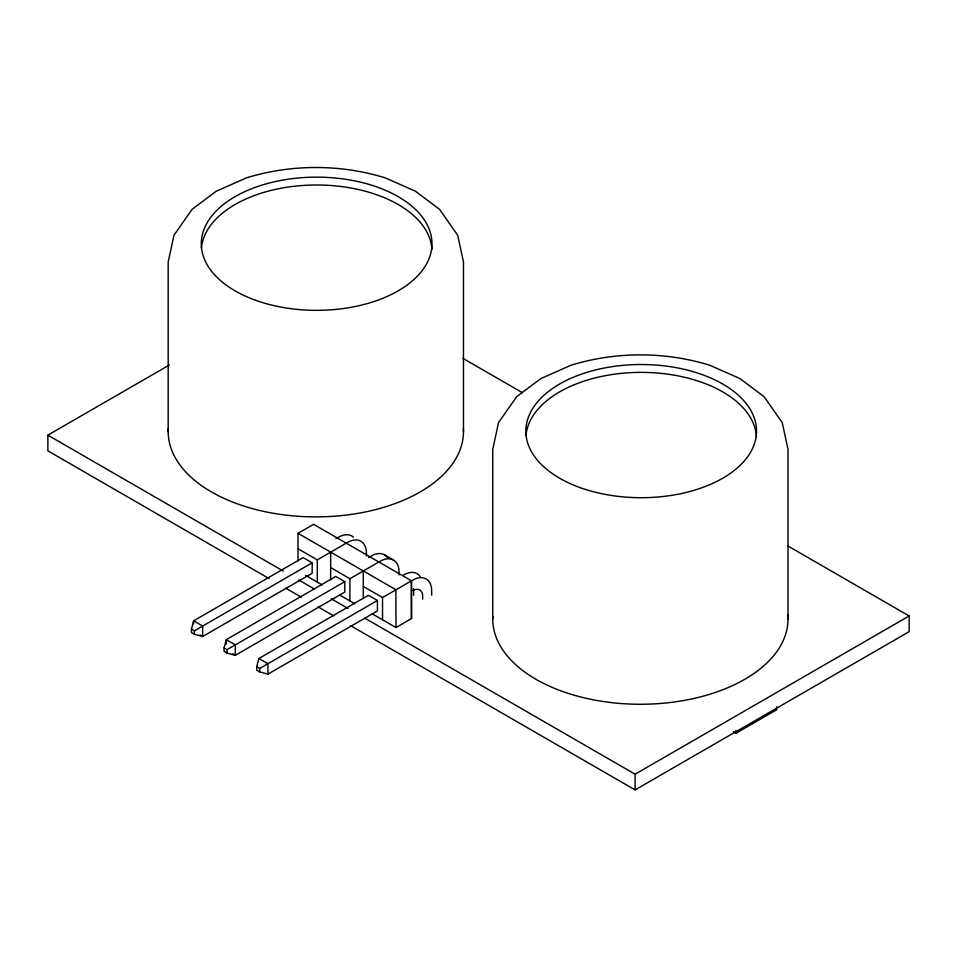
<?xml version="1.0" encoding="UTF-8"?>
<svg xmlns="http://www.w3.org/2000/svg" width="957" height="957" viewBox="0 0 957 957"><rect width="100%" height="100%" fill="white"/><g stroke="black" fill="none" stroke-linecap="round" stroke-linejoin="round"><path stroke-width="1.44" d="M191.448 629.12L193.637 620.83L303.142 557.608L312.173 562.824L312.173 573.255L202.669 636.477L194.403 634.24L191.448 632.529L191.448 629.12L194.403 630.819L312.173 562.824M224.07 647.949L226.259 639.671L335.763 576.449L344.807 581.665L344.807 592.096L235.302 655.318L227.024 653.069L224.07 651.358L224.07 647.949L227.024 649.659L344.807 581.665M256.691 666.79L258.892 658.5L368.397 595.278L377.429 600.494L377.429 610.925L267.924 674.147L259.646 671.91L256.691 670.199L256.691 666.79L259.646 668.488L377.429 600.494M382.537 619.777L382.537 597.539L411.486 580.827L411.486 618.605L395.995 627.553L372.094 613.748M269.037 578.554L47.85 450.843L47.85 435.148L169.365 365M298.034 560.85L298.034 533.324L313.609 524.328L411.486 580.827M335.943 538.671L340.716 536.087A27.227 15.719 -60 0 1 353.48 537.224M298.034 548.756L317.293 559.869L346.243 543.157M368.565 557.512L373.338 554.916A27.227 15.719 -60 0 1 387.501 557.668M330.655 567.585L349.915 578.71L378.864 561.998M410.218 581.569L415.003 578.973A27.227 15.719 -60 0 1 431.571 588.543L431.715 595.11M364.761 618.114L635.101 774.201L909.15 615.973L909.15 631.668L635.101 789.896L350.525 625.603M733.301 731.782L735.885 733.277L776.677 709.735L776.677 706.888M347.535 542.416L349.748 541.303A27.227 15.719 -60 0 1 366.328 550.873L366.471 556.077M380.156 561.245L382.381 560.132A27.227 15.719 -60 0 1 398.949 569.702L399.093 574.906M403.746 574.87L405.971 573.757A27.227 15.719 -60 0 1 420.123 576.509M298.034 533.324L395.899 589.727L395.995 627.553M462.889 358.325L522.39 392.681M787.563 545.777L909.15 615.973M384.439 554.833L393.483 560.048M363.277 586.426L382.537 597.539M305.558 575.336L322.15 584.918M339.436 594.895L354.772 603.747M47.85 435.148L283.272 571.066M298.787 580.026L314.315 588.986M331.122 598.699L347.941 608.413M285.856 588.256L301.371 597.216M318.191 606.929L333.718 615.889M258.892 658.5L267.924 663.715L267.924 674.147M200.097 634.993L202.669 636.477L202.669 626.045L193.637 620.83L193.637 623.808M232.718 653.822L235.302 655.318L235.302 644.886L226.259 639.671L226.259 644.133M411.39 580.779L411.486 618.605M788.018 619.023L788.018 449.419L782.24 422.623L764.129 396.748L740.024 378.625L709.711 365.215C664.732 351.434 616.021 351.434 571.054 365.215L540.741 378.625L516.624 396.748L498.525 422.623L492.735 449.419L492.735 619.023M735.885 730.43L735.885 733.277M635.101 774.201L635.101 789.896M463.475 431.643L463.475 262.039L457.685 235.243L439.574 209.368L415.47 191.244L385.157 177.835C340.178 164.054 291.478 164.054 246.499 177.835L216.186 191.244L192.07 209.368L173.971 235.243L168.181 262.039L168.181 431.643M422.683 599.19L422.683 596.57A14.427 8.326 -60 0 0 412.491 590.684M413.651 595.278L413.651 591.354A14.427 8.326 -60 0 0 413.304 588.507M363.277 570.994L363.277 598.52M349.915 578.71L349.915 600.948M330.655 552.153L330.655 579.691M317.293 559.869L317.293 582.107M259.646 668.488L259.646 671.91M227.024 649.659L227.024 653.069M194.403 630.819L194.403 634.24M787.85 614.861A147.641 85.245 0 0 1 641.585 704.256A147.641 85.245 0 0 1 492.807 616.248M463.391 428.88A147.641 85.245 0 0 1 315.822 516.888A147.641 85.245 0 0 1 168.265 428.88M201.449 247.959A115.342 66.595 0 0 1 317.903 185A115.342 66.595 0 0 1 431.906 249.442M525.991 435.339A115.342 66.595 0 0 1 642.446 372.381A115.342 66.595 0 0 1 756.461 436.811M255.698 300.295A115.342 66.595 0 0 0 431.906 245.925A115.342 66.595 0 0 0 262.266 185.012A115.342 66.595 0 0 0 255.698 300.295M580.253 487.663A115.342 66.595 0 0 0 756.461 433.306A115.342 66.595 0 0 0 586.808 372.381A115.342 66.595 0 0 0 580.253 487.663"/></g></svg>
